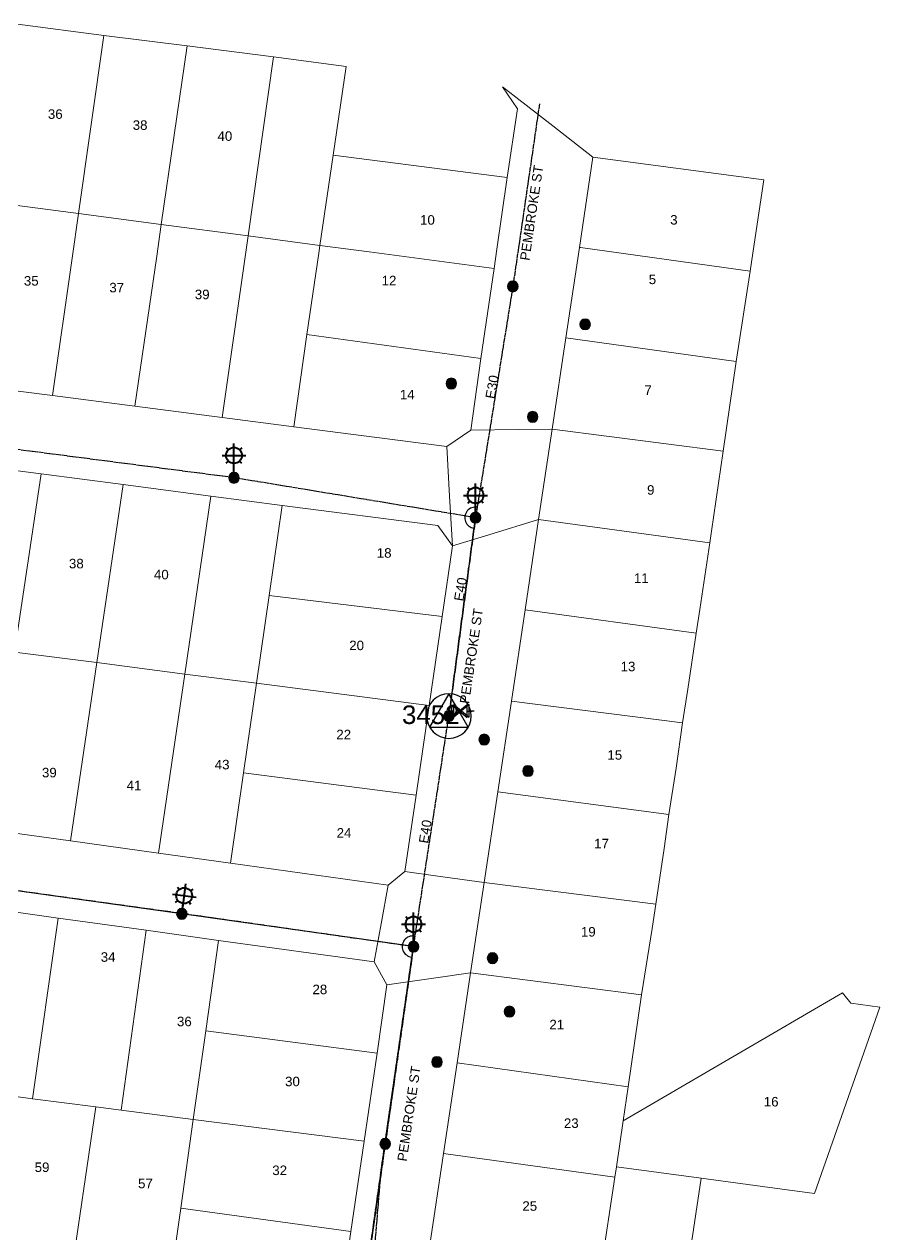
# Model space of a CAD drawing. Header units: metres. Extents: x 303873 to 304398, y 6259694 to 6260349.
# Drawn here: x 304235.8 to 304397.6, y 6260079.7 to 6260308.4 of the extents above; entities that cross this region are included whole.
import ezdxf
from ezdxf.enums import TextEntityAlignment as Align

# ---------------------------------------------------------------- set-up
doc = ezdxf.new("R2010")
doc.units = ezdxf.units.M
doc.linetypes.add('Cable Exist OH', pattern=[1, 1, 0])
doc.layers.get('0').update_dxf_attribs({"color": 6})
doc.layers.add('Cadastre Land Parcels_SP_EXT', color=9, linetype='Continuous', lineweight=5)
doc.layers.add('Cadastre Roads_SP_EXT', color=9, linetype='Continuous', lineweight=5)
for name, color, linetype in [('Equip_LV_EXT', 7, 'Continuous'), ('Equip_SP_SL_EXT', 7, 'Continuous'), ('Mains_HV_EXT', 7, 'Continuous'), ('Mains_LV_EXT', 7, 'Continuous'), ('Mains_SL_EXT', 7, 'Continuous'), ('OH_Details_SP_MISC', 7, 'Continuous'), ('Sub_SP_TR_HV_LV_EXT', 7, 'Continuous'), ('SupportsOH_SP_TR_HV_LV_SL_EXT', 7, 'Continuous')]:
    doc.layers.add(name, color=color, linetype=linetype)
doc.styles.add('iecARIAL', font='arial.ttf', dxfattribs={"height": 2})
doc.styles.add('POLE_LABEL', font='arial.ttf')
doc.styles.get("Standard").update_dxf_attribs({"font": 'arial.ttf'})

# ---------------------------------------------------------------- blocks, each defined once
blk = doc.blocks.new('SUB_POLE_EXT')
blk.add_wipeout([(0, 4.22), (0.42, 4.2), (0.83, 4.14), (1.21, 4.05), (1.62, 3.9), (1.99, 3.72), (2.35, 3.51), (2.68, 3.26), (2.99, 2.99), (3.28, 2.66), (3.52, 2.34), (3.76, 1.92), (3.9, 1.62), (4.04, 1.23), (4.18, 0.63), (4.22, 0), (4.18, -0.61), (4.06, -1.15), (3.9, -1.62), (3.58, -2.24), (3.22, -2.73), (2.97, -3.01), (2.68, -3.26), (2.36, -3.5), (2, -3.72), (1.64, -3.89), (1.25, -4.03), (0.82, -4.14), (0.42, -4.2), (0, -4.22), (-0.41, -4.2), (-0.8, -4.15), (-1.21, -4.05), (-1.62, -3.9), (-1.99, -3.73), (-2.35, -3.51), (-2.68, -3.26), (-2.96, -3.02), (-3.23, -2.72), (-3.51, -2.35), (-3.71, -2.01), (-3.91, -1.6), (-4.05, -1.21), (-4.16, -0.76), (-4.22, -0.14), (-4.21, 0.39), (-4.14, 0.83), (-4.03, 1.27), (-3.9, 1.63), (-3.71, 2.02), (-3.5, 2.37), (-3.28, 2.67), (-2.99, 2.99), (-2.68, 3.27), (-2.33, 3.52), (-1.98, 3.73), (-1.63, 3.9), (-1.2, 4.05), (-0.78, 4.15), (-0.4, 4.21)])
blk.add_line((2.16, 0.48), (2.16, 0.48, 0))
blk.add_lwpolyline([(-4.22, 0, 1), (4.22, 0, 1)], format="xyb", close=True)
blk.add_lwpolyline([(2.14, 0.52), (0, 4.22), (-3.66, -2.11), (3.66, -2.11)], close=True)
for tag, height, flags, p in [('ASSET_NUM', 3.5, 8, (2, 2)), ('STREET_CODE', 0.2, 9, (1.5, 0)), ('CONSTRUCTED_VOLTAGE', 0.2, 9, (1.5, -0.2)), ('OPERATING_VOLTAGE', 0.2, 9, (1.5, -0.6)), ('OPERATED_BY', 0.2, 9, (1.5, -0.8)), ('ORIENTATION', 0.2, 9, (1.5, -1.2)), ('OWNED_BY', 0.2, 9, (1.5, -1.4)), ('SECONDARY_VOLTAGE', 0.2, 9, (1.5, -1.6)), ('STATE', 0.2, 9, (1.5, -1.8)), ('SUBSTATION_TYPE', 0.2, 9, (1.5, -2)), ('NO_PHASES', 0.2, 9, (1.5, -0.4)), ('MAINTAINED_BY', 0.2, 9, (1.5, -1)), ('USAGE', 0.2, 9, (1.5, -2.2)), ('STREETNAME', 0.2, 9, (1.5, -2.8)), ('SUBURB', 0.2, 9, (1.5, -3)), ('Z', 0.2, 1, (1.5, -3.4)), ('LEGEND', 0.2, 9, (1.5, -2.4)), ('LOCATION', 0.2, 9, (1.5, -2.6)), ('NOTES', 0.2, 9, (1.5, -3.2))]:
    blk.add_attdef(tag, text='', height=height, dxfattribs=dict(flags=flags)).set_placement(p, align=Align.MIDDLE_LEFT)
blk = doc.blocks.new('LV_OH_LINKS_DISTFUSE_EXT')
for p, q in [((0, 0), (0.96, 0)), ((3.84, 0), (4.8, 0))]:
    blk.add_line(p, q)
blk.add_lwpolyline([(3.84, -1.2), (3.84, 1.2), (0.96, -1.2), (0.96, 1.2)], close=True)
at = {"flags": 9}
for tag, p in [('ACTUAL_STATUS', (0, 0)), ('CONSTRUCTED_VOLTAGE', (0, -0.2)), ('OPERATING_VOLTAGE', (0, -0.6)), ('ORIENTATION', (0, -0.8)), ('OWNED_BY', (0, -1)), ('STATE', (0, -1.2)), ('SWITCH_TYPE', (0, -1.4)), ('NO_PHASES', (0, -0.4)), ('USAGE', (0, -1.6)), ('NOTES', (0, -1.8))]:
    blk.add_attdef(tag, text='', height=0.2, dxfattribs=at).set_placement(p, align=Align.MIDDLE_LEFT)
at = {"flags": 1}
blk.add_attdef('Z', (0, 0), '', height=0.2, dxfattribs=at)
blk = doc.blocks.new('*U135')
at = {"lineweight": 40}
for p, q in [((-0.82, 5.07), (-0.48, 4.62)), ((0.15, 1.2), (0.73, 5.67)), ((2.07, 4.7), (1.63, 4.35)), ((-1.79, 3.72), (2.67, 3.15)), ((-1.19, 2.17), (-0.75, 2.52)), ((0, 0), (0.25, 1.95)), ((1.7, 1.8), (1.36, 2.25))]:
    blk.add_line(p, q, dxfattribs=at)
blk.add_circle((0.44, 3.44), 1.5, dxfattribs=at)
at = {"style": 'iecARIAL', "flags": 8}
blk.add_attdef('ASSET_NUM', (1.5, 1.5), '', height=2.5, dxfattribs=at)
for tag, p, height, flags in [('OPERATING_VOLTAGE', (0.98, -1.65), 0.2, 9), ('ORIENTATION', (0.98, -1.85), 0.2, 9), ('OWNED_BY', (0.98, -2.05), 0.2, 9), ('STATE', (0.98, -2.25), 0.2, 9), ('CONSTRUCTED_VOLTAGE', (0.98, -0.65), 0.2, 9), ('CONTROL_TYPE', (0.98, -0.85), 0.2, 9), ('LANTERN_PURPOSE', (0.98, -1.05), 0.2, 9), ('LANTERN_TYPE', (0.98, -1.25), 0.2, 9), ('NO_PHASES', (0.98, -1.45), 0.2, 9), ('USAGE', (0.98, -2.45), 0.2, 9), ('LNUMBER', (2.18, -3.25), 2.5, 8), ('CEXIST', (0.98, -2.65), 0.2, 9), ('CNEW', (0.98, -2.85), 0.2, 9), ('CNUMBER', (0.98, -3.05), 0.2, 9), ('CREMOVE', (0.98, -3.25), 0.2, 9), ('CREPLACE', (0.98, -3.45), 0.2, 9), ('LKINGHEIGHT', (0.98, -3.65), 0.2, 9), ('LBRACKET', (0.98, -3.85), 0.2, 9), ('LBRACKETVOCAB', (0.98, -4.05), 0.2, 9), ('LCATEGORY', (0.98, -4.25), 0.2, 9), ('LCHARGE1', (0.98, -4.45), 0.2, 9), ('LCHARGE1PERCENT', (0.98, -4.65), 0.2, 9), ('LCHARGE2', (0.98, -4.85), 0.2, 9), ('LCHARGE2PERCENT', (0.98, -5.05), 0.2, 9), ('LCHARGE3', (0.98, -5.25), 0.2, 9), ('LCHARGE3PERCENT', (0.98, -5.45), 0.2, 9), ('LEXIST', (0.98, -5.65), 0.2, 9), ('LLAMP', (0.98, -5.85), 0.2, 9), ('LLAMPVOCAB', (0.98, -6.05), 0.2, 9), ('LMAST', (0.98, -6.25), 0.2, 9), ('LMASTVOCAB', (0.98, -6.45), 0.2, 9), ('LNEW', (0.98, -6.65), 0.2, 9), ('LANTNUMBER', (0.98, -6.85), 0.2, 9), ('STREETNAME', (0.98, -9.25), 0.2, 9), ('LOUTREACH', (0.98, -7.25), 0.2, 9), ('LOUTREACHVOCAB', (0.98, -7.45), 0.2, 9), ('LRATECODE', (0.98, -7.65), 0.2, 9), ('LREMOVE', (0.98, -7.85), 0.2, 9), ('LREPLACE', (0.98, -8.05), 0.2, 9), ('LTYPE', (0.98, -8.25), 0.2, 9), ('LTYPEVOCAB', (0.98, -8.45), 0.2, 9), ('LEGEND', (0.98, -8.65), 0.2, 9), ('LOCATION', (0.98, -8.85), 0.2, 9), ('NOTES', (0.98, -9.05), 0.2, 9), ('SUBURB', (0.98, -9.45), 0.2, 1)]:
    blk.add_attdef(tag, p, '', height=height, dxfattribs=dict(flags=flags))
blk = doc.blocks.new('SL_LANTERN_EXT')
at = {"lineweight": 40}
for p, q in [((-1.46, 5.68), (-1.06, 5.28)), ((0, 1.97), (0, 6.47)), ((1.46, 5.68), (1.06, 5.28)), ((-2.25, 4.22), (2.25, 4.22)), ((-1.46, 2.76), (-1.06, 3.16)), ((0, 0), (0, 2.72)), ((1.46, 2.76), (1.06, 3.16))]:
    blk.add_line(p, q, dxfattribs=at)
blk.add_circle((0, 4.22), 1.5, dxfattribs=at)
at = {"style": 'iecARIAL', "flags": 8}
blk.add_attdef('ASSET_NUM', (1.5, 1.5), '', height=2.5, dxfattribs=at)
for tag, p, height, flags in [('OPERATING_VOLTAGE', (0.98, -1.65), 0.2, 9), ('ORIENTATION', (0.98, -1.85), 0.2, 9), ('OWNED_BY', (0.98, -2.05), 0.2, 9), ('STATE', (0.98, -2.25), 0.2, 9), ('CONSTRUCTED_VOLTAGE', (0.98, -0.65), 0.2, 9), ('CONTROL_TYPE', (0.98, -0.85), 0.2, 9), ('LANTERN_PURPOSE', (0.98, -1.05), 0.2, 9), ('LANTERN_TYPE', (0.98, -1.25), 0.2, 9), ('NO_PHASES', (0.98, -1.45), 0.2, 9), ('USAGE', (0.98, -2.45), 0.2, 9), ('LNUMBER', (2.18, -3.25), 2.5, 8), ('CEXIST', (0.98, -2.65), 0.2, 9), ('CNEW', (0.98, -2.85), 0.2, 9), ('CNUMBER', (0.98, -3.05), 0.2, 9), ('CREMOVE', (0.98, -3.25), 0.2, 9), ('CREPLACE', (0.98, -3.45), 0.2, 9), ('LKINGHEIGHT', (0.98, -3.65), 0.2, 9), ('LBRACKET', (0.98, -3.85), 0.2, 9), ('LBRACKETVOCAB', (0.98, -4.05), 0.2, 9), ('LCATEGORY', (0.98, -4.25), 0.2, 9), ('LCHARGE1', (0.98, -4.45), 0.2, 9), ('LCHARGE1PERCENT', (0.98, -4.65), 0.2, 9), ('LCHARGE2', (0.98, -4.85), 0.2, 9), ('LCHARGE2PERCENT', (0.98, -5.05), 0.2, 9), ('LCHARGE3', (0.98, -5.25), 0.2, 9), ('LCHARGE3PERCENT', (0.98, -5.45), 0.2, 9), ('LEXIST', (0.98, -5.65), 0.2, 9), ('LLAMP', (0.98, -5.85), 0.2, 9), ('LLAMPVOCAB', (0.98, -6.05), 0.2, 9), ('LMAST', (0.98, -6.25), 0.2, 9), ('LMASTVOCAB', (0.98, -6.45), 0.2, 9), ('LNEW', (0.98, -6.65), 0.2, 9), ('LANTNUMBER', (0.98, -6.85), 0.2, 9), ('STREETNAME', (0.98, -9.25), 0.2, 9), ('LOUTREACH', (0.98, -7.25), 0.2, 9), ('LOUTREACHVOCAB', (0.98, -7.45), 0.2, 9), ('LRATECODE', (0.98, -7.65), 0.2, 9), ('LREMOVE', (0.98, -7.85), 0.2, 9), ('LREPLACE', (0.98, -8.05), 0.2, 9), ('LTYPE', (0.98, -8.25), 0.2, 9), ('LTYPEVOCAB', (0.98, -8.45), 0.2, 9), ('LEGEND', (0.98, -8.65), 0.2, 9), ('LOCATION', (0.98, -8.85), 0.2, 9), ('NOTES', (0.98, -9.05), 0.2, 9), ('SUBURB', (0.98, -9.45), 0.2, 1)]:
    blk.add_attdef(tag, p, '', height=height, dxfattribs=dict(flags=flags))
blk = doc.blocks.new('POLE_EXT')
blk.add_hatch(color=256).paths.add_polyline_path([(-1, 0, 1), (1, 0, 1)])
blk.add_lwpolyline([(-1, 0, 1), (1, 0, 1)], format="xyb", close=True)
for tag, height, flags, p in [('pNumber', 2.5, 8, (-17.84, 2.07)), ('OWNED_BY', 0.2, 9, (1.35, -0.4)), ('SPECIAL_USE', 0.2, 9, (1.35, -0.8)), ('STATE', 0.2, 9, (1.35, -1)), ('cLV', 0.2, 9, (1.35, -1.4)), ('hDepth', 0.2, 9, (1.35, -1.6)), ('hDia', 0.2, 9, (1.35, -1.8)), ('cHV', 0.2, 9, (1.35, -2)), ('PARENT', 0.2, 9, (1.35, -0.6)), ('USAGE', 0.2, 9, (1.35, -1.2)), ('LBRACKET', 0.2, 9, (1.35, -2.2)), ('cLinedev', 0.2, 9, (1.35, -3.4)), ('pExisting', 0.2, 9, (1.35, -3.8)), ('pFooting', 0.2, 9, (1.35, -4.4)), ('pNew', 0.2, 9, (1.35, -4.6)), ('LExisting', 0.2, 9, (1.35, -2.4)), ('LANTNUMBER', 0.2, 9, (1.35, -2.6)), ('LOther', 0.2, 9, (1.35, -2.8)), ('LRemove', 0.2, 9, (1.35, -3)), ('LEGEND', 0.2, 9, (1.35, -3.2)), ('LOCATION', 0.2, 9, (1.35, -3.6)), ('PFNUMBER', 0.2, 9, (1.35, -4)), ('NEWPFNUMBER', 0.2, 9, (1.35, -4.2)), ('pRelocate', 0.2, 9, (1.35, -5)), ('pRemove', 0.2, 9, (1.35, -5.2)), ('pReplace', 0.2, 9, (1.35, -5.4)), ('pStay', 0.2, 9, (1.35, -5.6)), ('pType', 0.2, 9, (1.35, -5.8)), ('cspan', 0.2, 9, (1.35, -6)), ('STREETNAME', 0.2, 9, (1.35, -6.2)), ('SUBURB', 0.2, 9, (1.35, -6.4)), ('NOTES', 0.2, 9, (1.35, -6.6)), ('MAINTAINED_BY', 0.2, 9, (1.36, -6.81)), ('OPERATED_BY', 0.2, 9, (1.36, -7.01))]:
    blk.add_attdef(tag, text='', height=height, dxfattribs=dict(flags=flags)).set_placement(p, align=Align.MIDDLE_LEFT)
at = {"style": 'POLE_LABEL'}
for tag, height, flags, p in [('ASSET_NUM', 2.5, 8, (2, 2)), ('STRUCTURE_PLANT_NUMBER', 0.2, 9, (1.35, 0.03)), ('STREET_CODE', 0.2, 9, (1.35, -0.2))]:
    blk.add_attdef(tag, text='', height=height, dxfattribs=dict(at, flags=flags)).set_placement(p, align=Align.MIDDLE_LEFT)
at = {"flags": 1}
blk.add_attdef('Z', (1.35, -7.33), '', height=0.2, dxfattribs=at)

msp = doc.modelspace()

# ---------------------------------------------------------------- linework, layer by layer
at = {"layer": 'Cadastre Land Parcels_SP_EXT', "linetype": 'Continuous'}
for points in [[(304250.9, 6260306.29), (304234.53, 6260308.41), (304229.65, 6260274.76), (304246.1, 6260272.59), (304250.9, 6260306.29)], [(304266.64, 6260304.31), (304250.9, 6260306.29), (304246.1, 6260272.59), (304261.74, 6260270.52), (304266.64, 6260304.31)], [(304282.96, 6260302.21), (304266.64, 6260304.31), (304261.74, 6260270.52), (304278.16, 6260268.36), (304282.96, 6260302.21)], [(304294.25, 6260283.62), (304296.71, 6260300.43), (304282.96, 6260302.21), (304278.16, 6260268.36), (304291.75, 6260266.56), (304294.25, 6260283.62)], [(304301.03, 6260265.34), (304324.67, 6260262.22), (304325.19, 6260265.84), (304327.14, 6260279.4), (304294.25, 6260283.62), (304291.75, 6260266.56), (304301.03, 6260265.34)], [(304341.02, 6260266.16), (304373.08, 6260261.71), (304373.85, 6260266.83), (304375.67, 6260278.97), (304343.37, 6260283.24), (304340.82, 6260266.19), (304341.02, 6260266.16)], [(304246.1, 6260272.59), (304229.65, 6260274.76), (304228.07, 6260263.84), (304224.65, 6260240.29), (304241.19, 6260238.18), (304244.9, 6260264.19), (304246.1, 6260272.59)], [(304261.74, 6260270.52), (304246.1, 6260272.59), (304244.9, 6260264.19), (304241.19, 6260238.18), (304256.76, 6260236.2), (304260.87, 6260264.52), (304261.74, 6260270.52)], [(304278.16, 6260268.36), (304261.74, 6260270.52), (304260.87, 6260264.52), (304256.76, 6260236.2), (304273.28, 6260234.03), (304277.66, 6260264.86), (304278.16, 6260268.36)], [(304291.75, 6260266.56), (304278.16, 6260268.36), (304277.66, 6260264.86), (304273.28, 6260234.03), (304286.83, 6260232.28), (304289.29, 6260249.73), (304291.54, 6260265.14), (304291.75, 6260266.56)], [(304301.03, 6260265.34), (304291.75, 6260266.56), (304291.54, 6260265.14), (304289.29, 6260249.73), (304322.19, 6260245.17), (304324.67, 6260262.22), (304301.03, 6260265.34)], [(304340.81, 6260266.16), (304338.25, 6260249.09), (304370.46, 6260244.62), (304372.99, 6260260.92), (304373.08, 6260261.71), (304341.02, 6260266.16), (304340.82, 6260266.19), (304340.81, 6260266.16)], [(304320.25, 6260231.63), (304322.19, 6260245.17), (304289.29, 6260249.73), (304286.83, 6260232.28), (304315.71, 6260228.54), (304320.25, 6260231.63)], [(304370.46, 6260244.62), (304338.25, 6260249.09), (304335.67, 6260231.85), (304367.98, 6260227.69), (304370.46, 6260244.62)], [(304365.78, 6260212.57), (304367.98, 6260227.69), (304335.67, 6260231.85), (304333.1, 6260214.74), (304365.47, 6260210.35), (304365.78, 6260212.57)], [(304234.01, 6260189.7), (304239.02, 6260223.36), (304222.28, 6260225.54), (304217.44, 6260191.84), (304234.01, 6260189.7)], [(304254.55, 6260221.35), (304239.02, 6260223.36), (304234.01, 6260189.7), (304249.56, 6260187.69), (304254.55, 6260221.35)], [(304271.1, 6260219.18), (304254.55, 6260221.35), (304249.56, 6260187.69), (304266.17, 6260185.54), (304271.1, 6260219.18)], [(304282.15, 6260200.41), (304284.63, 6260217.43), (304271.1, 6260219.18), (304266.17, 6260185.54), (304279.75, 6260183.79), (304282.15, 6260200.41)], [(304316.8, 6260209.77), (304314.02, 6260213.62), (304284.63, 6260217.43), (304282.15, 6260200.41), (304314.85, 6260196.42), (304316.8, 6260209.77)], [(304365.47, 6260210.35), (304333.1, 6260214.74), (304330.54, 6260197.68), (304362.88, 6260193.27), (304363.57, 6260197.76), (304365.47, 6260210.35)], [(304362.88, 6260193.27), (304330.54, 6260197.68), (304327.95, 6260180.43), (304360.33, 6260176.29), (304361.32, 6260182.68), (304362.88, 6260193.27)], [(304244.56, 6260153.97), (304249.56, 6260187.69), (304234.01, 6260189.7), (304229.02, 6260156.14), (304244.56, 6260153.97)], [(304266.17, 6260185.54), (304249.56, 6260187.69), (304244.56, 6260153.97), (304261.21, 6260151.66), (304266.17, 6260185.54)], [(304279.75, 6260183.79), (304266.17, 6260185.54), (304261.21, 6260151.66), (304274.84, 6260149.75), (304277.3, 6260166.83), (304279.75, 6260183.79)], [(304360.33, 6260176.29), (304327.95, 6260180.43), (304325.38, 6260163.27), (304357.72, 6260158.96), (304359.1, 6260167.76), (304360.33, 6260176.29)], [(304309.91, 6260162.64), (304277.3, 6260166.83), (304274.84, 6260149.75), (304304.64, 6260145.62), (304307.79, 6260148.18), (304309.91, 6260162.64)], [(304356.83, 6260152.53), (304357.72, 6260158.96), (304325.38, 6260163.27), (304322.81, 6260146.14), (304355.23, 6260142), (304356.83, 6260152.53)], [(304354.57, 6260137.41), (304355.23, 6260142), (304322.81, 6260146.14), (304320.24, 6260129.06), (304352.57, 6260124.88), (304354.57, 6260137.41)], [(304242.25, 6260139.39), (304226.68, 6260141.58), (304221.79, 6260107.35), (304231.52, 6260106.04), (304237.4, 6260105.22), (304242.25, 6260139.39)], [(304258.9, 6260137.1), (304242.25, 6260139.39), (304237.4, 6260105.22), (304249.38, 6260103.68), (304254.14, 6260103.06), (304258.9, 6260137.1)], [(304272.54, 6260135.18), (304258.9, 6260137.1), (304254.14, 6260103.06), (304267.8, 6260101.31), (304270.17, 6260118.07), (304272.54, 6260135.18)], [(304302.01, 6260131.14), (304272.54, 6260135.18), (304270.17, 6260118.07), (304302.54, 6260113.83), (304304.4, 6260126.78), (304302.01, 6260131.14)], [(304352.57, 6260124.88), (304320.24, 6260129.06), (304317.69, 6260112.01), (304350.02, 6260107.48), (304352.57, 6260124.88)], [(304397.61, 6260122.53), (304392.1, 6260123.29), (304390.53, 6260125.23), (304349.05, 6260101.07), (304347.85, 6260092.36), (304363.8, 6260090.2), (304379.15, 6260088.14), (304385.26, 6260087.34), (304397.61, 6260122.53)], [(304302.54, 6260113.83), (304270.17, 6260118.07), (304267.8, 6260101.31), (304300.08, 6260097.18), (304302.54, 6260113.83)], [(304347.85, 6260092.36), (304349.05, 6260101.07), (304350.02, 6260107.48), (304317.69, 6260112.01), (304315.12, 6260094.91), (304347.49, 6260090.42), (304347.85, 6260092.36)], [(304237.4, 6260105.22), (304231.52, 6260106.04), (304226.33, 6260072.16), (304244.39, 6260069.81), (304249.38, 6260103.68), (304237.4, 6260105.22)], [(304262.95, 6260067.37), (304265.44, 6260084.57), (304267.8, 6260101.31), (304254.14, 6260103.06), (304249.38, 6260103.68), (304244.39, 6260069.81), (304262.95, 6260067.37)], [(304300.08, 6260097.18), (304267.8, 6260101.31), (304265.44, 6260084.57), (304297.61, 6260080.14), (304300.08, 6260097.18)], [(304347.49, 6260090.42), (304315.12, 6260094.91), (304312.52, 6260077.59), (304344.94, 6260073.27), (304347.49, 6260090.42)], [(304363.8, 6260090.2), (304347.85, 6260092.36), (304347.49, 6260090.42), (304344.94, 6260073.27), (304342.45, 6260056.12), (304358.44, 6260053.96), (304363.8, 6260090.2)], [(304292.92, 6260063.54), (304295.58, 6260065.99), (304297.61, 6260080.14), (304265.44, 6260084.57), (304262.95, 6260067.37), (304292.92, 6260063.54)]]:
    msp.add_lwpolyline(points, close=True, dxfattribs=at)
at = {"layer": 'Cadastre Roads_SP_EXT', "linetype": 'Continuous'}
for points in [[(304343.37, 6260283.24), (304335.79, 6260289.16), (304326.29, 6260296.57), (304329.08, 6260292.42), (304327.14, 6260279.4), (304325.19, 6260265.84), (304324.67, 6260262.22), (304322.19, 6260245.17), (304320.25, 6260231.63), (304329.26, 6260231.76), (304335.67, 6260231.85), (304338.25, 6260249.09), (304340.81, 6260266.16), (304340.82, 6260266.19), (304343.37, 6260283.24)], [(304317.69, 6260112.01), (304320.24, 6260129.06), (304313.64, 6260128.11), (304304.4, 6260126.78), (304302.54, 6260113.83), (304300.08, 6260097.18), (304297.61, 6260080.14), (304295.58, 6260065.99), (304302.97, 6260063.5), (304313.04, 6260060.09), (304310.42, 6260063.55), (304312.52, 6260077.59), (304315.12, 6260094.91), (304317.69, 6260112.01)]]:
    msp.add_lwpolyline(points, close=True, dxfattribs=at)
for points in [[(304222.28, 6260225.54), (304239.02, 6260223.36), (304254.55, 6260221.35), (304271.1, 6260219.18), (304284.63, 6260217.43), (304314.02, 6260213.62), (304316.8, 6260209.77), (304316.25, 6260219.16), (304315.71, 6260228.54), (304286.83, 6260232.28), (304273.28, 6260234.03), (304256.76, 6260236.2), (304241.19, 6260238.18), (304224.65, 6260240.29)], [(304226.68, 6260141.58), (304242.25, 6260139.39), (304258.9, 6260137.1), (304272.54, 6260135.18), (304302.01, 6260131.14), (304303.32, 6260138.31), (304304.64, 6260145.62), (304274.84, 6260149.75), (304261.21, 6260151.66), (304244.56, 6260153.97), (304229.02, 6260156.14)]]:
    msp.add_lwpolyline(points, dxfattribs=at)
at = {"layer": 'Mains_LV_EXT', "linetype": 'Cable Exist OH'}
for points in [[(304333.26, 6260293.37), (304328.22, 6260258.83)], [(304328.22, 6260258.83), (304321.16, 6260215.1)], [(304275.49, 6260222.65), (304231.51, 6260228.38)], [(304321.16, 6260215.1), (304275.49, 6260222.65)], [(304265.64, 6260140.24), (304226.73, 6260145.63)], [(304309.43, 6260133.99), (304265.64, 6260140.24)], [(304309.43, 6260133.99), (304304.09, 6260096.71)], [(304304.09, 6260096.71), (304299.64, 6260065.64)]]:
    msp.add_lwpolyline(points, dxfattribs=at)
at = {"layer": 'Mains_LV_EXT', "linetype": 'Continuous'}
for points in [[(304321.48, 6260217.07, 1.022268), (304320.87, 6260213.12)], [(304309.61, 6260135.98, 1.019954), (304309.05, 6260132.02)]]:
    msp.add_lwpolyline(points, format="xyb", dxfattribs=at)
at = {"layer": 'Mains_SL_EXT', "linetype": 'Cable Exist OH'}
msp.add_lwpolyline([(304299.47, 6260045.02), (304303.3, 6260091.5), (304309.43, 6260133.99)], dxfattribs=at)

# ---------------------------------------------------------------- block references
at = {"layer": 'Equip_SP_SL_EXT'}
for name, p in [('SL_LANTERN_EXT', (304275.49, 6260222.65)), ('SL_LANTERN_EXT', (304321.16, 6260215.1)), ('*U135', (304265.64, 6260140.19)), ('SL_LANTERN_EXT', (304309.43, 6260133.99))]:
    msp.add_blockref(name, p, dxfattribs=at)
at = {"layer": 'Sub_SP_TR_HV_LV_EXT'}
ref = msp.add_blockref('SUB_POLE_EXT', (304316.13, 6260177.59), dxfattribs=at)
ref.add_attrib('ASSET_NUM', '3452', dxfattribs={"height": 3.5}).set_placement((304318.13, 6260177.84), align=Align.MIDDLE_RIGHT)
at = {"layer": 'SupportsOH_SP_TR_HV_LV_SL_EXT'}
for p in [(304328.22, 6260258.83), (304341.88, 6260251.65), (304316.58, 6260240.46), (304331.96, 6260234.16), (304275.49, 6260222.65), (304321.16, 6260215.1), (304322.81, 6260173.14), (304331.08, 6260167.21), (304265.64, 6260140.19), (304309.45, 6260133.98), (304324.39, 6260131.82), (304327.58, 6260121.71), (304313.87, 6260112.18), (304304.09, 6260096.71)]:
    msp.add_blockref('POLE_EXT', p, dxfattribs=at)

# ---------------------------------------------------------------- texts
at = {"layer": 'Cadastre Land Parcels_SP_EXT'}
for s, p in [('36', (304240.3, 6260290.51)), ('38', (304256.34, 6260288.43)), ('40', (304272.37, 6260286.35)), ('10', (304310.67, 6260270.5)), ('3', (304357.97, 6260270.52)), ('5', (304353.92, 6260259.26)), ('35', (304235.76, 6260258.98)), ('37', (304251.92, 6260257.7)), ('12', (304303.41, 6260259.03)), ('39', (304268.08, 6260256.41)), ('14', (304306.85, 6260237.47)), ('7', (304353.09, 6260238.31)), ('9', (304353.6, 6260219.44)), ('18', (304302.49, 6260207.53)), ('38', (304244.28, 6260205.52)), ('40', (304260.35, 6260203.44)), ('11', (304351.11, 6260202.76)), ('20', (304297.28, 6260190.05)), ('13', (304348.6, 6260186.07)), ('22', (304294.84, 6260173.2)), ('15', (304346.1, 6260169.34)), ('39', (304239.18, 6260166)), ('43', (304271.85, 6260167.51)), ('41', (304255.19, 6260163.57)), ('24', (304294.9, 6260154.6)), ('17', (304343.59, 6260152.58)), ('19', (304341.09, 6260135.9)), ('34', (304250.29, 6260131.13)), ('28', (304290.33, 6260125)), ('36', (304264.71, 6260118.94)), ('21', (304335.13, 6260118.36)), ('30', (304285.15, 6260107.6)), ('16', (304375.67, 6260103.77)), ('23', (304337.87, 6260099.71)), ('59', (304237.8, 6260091.38)), ('32', (304282.73, 6260090.8)), ('57', (304257.35, 6260088.3)), ('25', (304330.02, 6260084.05))]:
    msp.add_text(s, height=1.8, dxfattribs=at).set_placement(p)
at = {"layer": 'Cadastre Roads_SP_EXT'}
for rotation, p in [(81.6261, (304331.34, 6260263.62)), (81.5958, (304308.14, 6260093.29))]:
    msp.add_text('PEMBROKE ST', height=1.8, rotation=rotation, dxfattribs=at).set_placement(p)
at = {"layer": 'Mains_LV_EXT'}
for s, rotation, p in [('E30', 79.7514, (304324.77, 6260237.46)), ('E40', 80.6459, (304318.85, 6260199.21)), ('E40', 80.8282, (304312.19, 6260153.4))]:
    msp.add_text(s, height=1.8, rotation=rotation, dxfattribs=at).set_placement(p)

# ---------------------------------------------------------------- next in the draw order: linework, layer by layer
at = {"layer": 'Cadastre Land Parcels_SP_EXT', "linetype": 'Continuous'}
for points in [[(304314.85, 6260196.42), (304282.15, 6260200.41), (304279.75, 6260183.79), (304312.38, 6260179.57), (304314.85, 6260196.42)], [(304312.38, 6260179.57), (304279.75, 6260183.79), (304277.3, 6260166.83), (304309.91, 6260162.64), (304312.38, 6260179.57)]]:
    msp.add_lwpolyline(points, close=True, dxfattribs=at)
at = {"layer": 'Cadastre Roads_SP_EXT', "linetype": 'Continuous'}
msp.add_lwpolyline([(304330.54, 6260197.68), (304333.1, 6260214.74), (304323.65, 6260211.86), (304316.8, 6260209.77), (304314.85, 6260196.42), (304312.38, 6260179.57), (304309.91, 6260162.64), (304307.79, 6260148.18), (304314.05, 6260147.33), (304322.81, 6260146.14), (304325.38, 6260163.27), (304327.95, 6260180.43), (304330.54, 6260197.68)], close=True, dxfattribs=at)
at = {"layer": 'Mains_HV_EXT', "linetype": 'Cable Exist OH'}
msp.add_lwpolyline([(304299.47, 6260045.02), (304299.64, 6260065.64), (304304.06, 6260096.77), (304309.43, 6260133.99), (304316.13, 6260177.59)], dxfattribs=at)
at = {"layer": 'Mains_LV_EXT', "linetype": 'Cable Exist OH'}
for points in [[(304321.16, 6260215.1), (304316.13, 6260177.59)], [(304309.43, 6260133.99), (304316.13, 6260177.59)]]:
    msp.add_lwpolyline(points, dxfattribs=at)
at = {"layer": 'Mains_SL_EXT', "linetype": 'Cable Exist OH'}
msp.add_lwpolyline([(304309.43, 6260133.99), (304316.13, 6260177.59), (304321.16, 6260215.1)], dxfattribs=at)
at = {"layer": 'OH_Details_SP_MISC', "color": 7, "linetype": 'Continuous', "flags": 128}
msp.add_lwpolyline([(304309.43, 6260133.99), (304265.64, 6260140.19), (304226.73, 6260145.63), (304188.92, 6260150.81), (304147.73, 6260156.58), (304132.89, 6260158.64), (304087.54, 6260164.36), (304045.37, 6260169.32), (303994.04, 6260175.46)], dxfattribs=at)

# ---------------------------------------------------------------- next in the draw order: block references
at = {"layer": 'Equip_LV_EXT'}
for p in [(304315.73, 6260178.51), (304316.13, 6260178.59)]:
    msp.add_blockref('LV_OH_LINKS_DISTFUSE_EXT', p, dxfattribs=at)
at = {"layer": 'SupportsOH_SP_TR_HV_LV_SL_EXT'}
msp.add_blockref('POLE_EXT', (304316.13, 6260177.59), dxfattribs=at)

# ---------------------------------------------------------------- next in the draw order: texts
at = {"layer": 'Cadastre Roads_SP_EXT'}
msp.add_text('PEMBROKE ST', height=1.8, rotation=81.5687, dxfattribs=at).set_placement((304319.93, 6260179.83))

doc.saveas('drawing.dxf')
